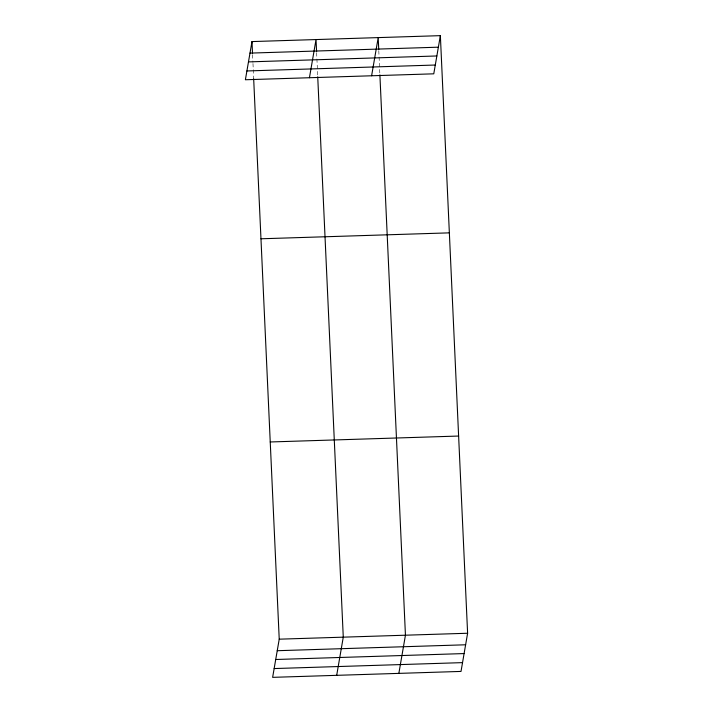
<?xml version="1.0" encoding="UTF-8"?>
<svg xmlns="http://www.w3.org/2000/svg" width="713" height="713" viewBox="0 0 713 713"><rect width="100%" height="100%" fill="white"/><g stroke="black" fill="none" stroke-linecap="round" stroke-linejoin="round"><path stroke-width="0.53" stroke-dasharray="3.56 2.67" d="M378.799 50.757L379.851 73.76M316.634 52.709L317.677 75.721M252.58 54.723L252.928 62.396M252.981 63.493L253.676 78.831"/><path stroke-width="1.07" d="M251.983 41.577L245.388 79.749L433.771 73.822L440.367 35.65L251.983 41.577L252.527 53.627M309.442 77.735L316.028 39.563L316.581 51.612M371.607 75.774L378.202 37.611L378.746 49.66M253.676 78.831L279.229 639.178L272.633 677.35L461.017 671.423L467.612 633.251L440.367 35.65M336.688 675.336L343.274 637.164L317.731 76.817M398.852 673.375L405.447 635.203L379.895 74.856M249.987 53.11L438.379 47.183M248.472 61.897L436.855 55.97M246.903 70.961L435.295 65.026M260.967 238.784L449.359 232.857M270.236 441.971L458.619 436.044M279.229 639.178L467.612 633.251M277.232 650.711L465.625 644.784M275.717 659.498L464.101 653.571M274.149 668.562L462.541 662.627"/></g></svg>
